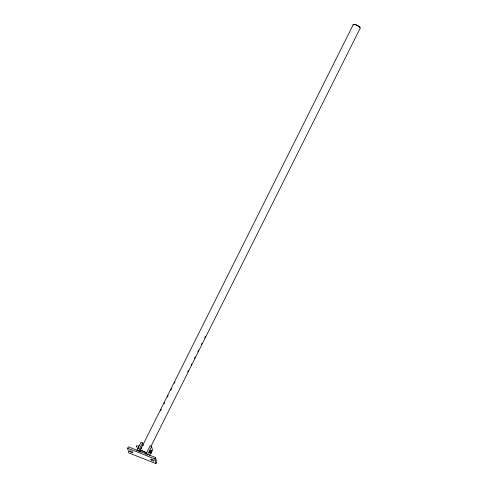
<?xml version="1.0" encoding="UTF-8"?>
<svg xmlns="http://www.w3.org/2000/svg" width="488" height="488" viewBox="0 0 488 488"><rect width="100%" height="100%" fill="white"/><g stroke="black" fill="none" stroke-linecap="round" stroke-linejoin="round"><path stroke-width="0.73" d="M137.091 445.751C136.555 444.495 135.816 449.003 136.976 446.209M149.84 452.156L150.127 452.4M138.275 447.1L138.433 447.801M141.55 447.978L141.581 446.971L140.831 449.155M149.962 451.699L149.761 452.614L150.103 452.529M149.914 451.717L150.145 451.156M127.667 448.222L128.374 446.807L155.532 457.494L156.624 462.185L155.916 463.6L128.765 452.913L127.667 448.222L154.824 458.903L155.916 463.6M136.829 450.741L141.075 442.262L142.581 442.854L143.21 445.538M138.336 451.333L142.581 442.854M140.074 450.607L353.342 24.467M160.625 410.634L161.308 409.273M164.035 403.814L164.718 402.454M167.451 397L168.134 395.634M170.861 390.18L171.544 388.814M174.271 383.361L174.954 382M145.881 454.304L150.127 445.819L151.634 446.416L152.415 449.771L151.439 451.723M187.636 371.954L188.319 370.593M191.052 365.134L191.729 363.774M194.462 358.32L195.145 356.954M197.872 351.5L198.555 350.134M201.288 344.68L201.971 343.32M204.698 337.861L205.381 336.5M151.201 445.849L360.028 28.572A4.044 1.324 26.6 0 0 357.265 25.327A4.044 1.324 26.6 0 0 353.044 25.083M147.388 454.895L151.634 446.416M149.474 455.639L150.786 453.029M154.824 458.903L155.532 457.494M138.47 446.624L138.885 446.087M150.164 451.223L150.749 450.637M139.3 445.556L138.793 445.69L138.055 447.154L137.829 448.496L138.336 448.362M150.993 450.156L150.481 450.29L149.749 451.76L149.523 453.096L150.029 452.962M140.825 452.278A3.538 1.159 26.6 0 1 142.276 450.961A3.538 1.159 26.6 0 1 146.613 453.913M354.806 24.662A3.538 1.159 26.6 0 1 359.876 27.773M139.775 451.223A4.044 1.324 26.6 0 1 142.112 450.723A4.044 1.324 26.6 0 1 146.388 453.09M150.877 452.199L150.652 453.541L151.164 453.407L152.122 450.601L151.615 450.735L150.877 452.199M150.999 459.867A1.842 0.604 26.6 0 0 153.879 461.001A1.842 0.604 26.6 0 0 152.183 459.33A1.842 0.604 26.6 0 0 150.999 459.867M129.881 451.559A1.842 0.604 26.6 0 0 132.754 452.687A1.842 0.604 26.6 0 0 131.058 451.016A1.842 0.604 26.6 0 0 129.881 451.559"/></g></svg>
